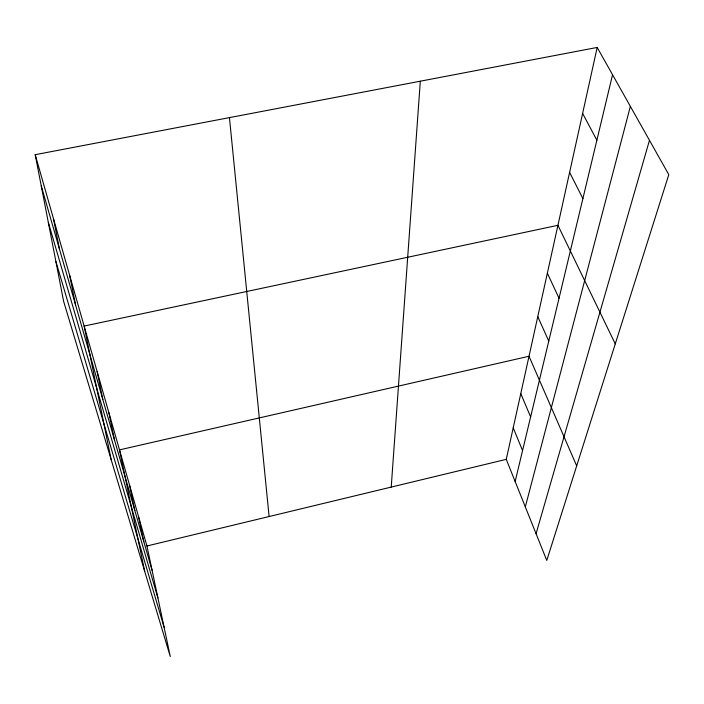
<?xml version="1.0" encoding="UTF-8"?>
<svg xmlns="http://www.w3.org/2000/svg" width="704" height="704" viewBox="0 0 704 704"><rect width="100%" height="100%" fill="white"/><g stroke="black" fill="none" stroke-linecap="round" stroke-linejoin="round"><path stroke-width="1.06" d="M391.222 487.089L420.314 81.189M597.186 47.441L668.8 174.645L546.779 560.437L506.264 459.351L597.186 47.441L35.2 154.686L63.598 301.233L170.28 656.559L146.942 545.987L35.2 154.686M515.152 481.518L612.55 74.73M525.325 506.898L630.37 106.383M536.07 533.72L649.475 140.325M146.942 545.987L506.264 459.351M582.622 113.414L596.869 140.21M569.615 172.348L582.886 198.598M615.27 343.886L557.929 225.306L84.146 326.075L111.153 459.624M547.36 273.161L559.029 298.258M537.768 316.615L548.768 341.114M576.69 465.881L529.021 356.25L119.495 449.882L144.698 571.349M520.784 393.598L530.622 416.909M513.225 427.838L522.562 450.569M55.906 261.527L164.102 627.282M48.321 222.376L157.907 597.934M41.263 185.979L152.046 570.187M138.591 516.745L143.818 541.658M129.474 484.836L134.834 510.488M108.856 412.614L114.462 439.824M97.126 371.554L102.846 399.564M69.678 275.431L75.61 305.096M53.478 218.689L59.488 249.181M229.451 117.612L269.104 516.534"/></g></svg>
